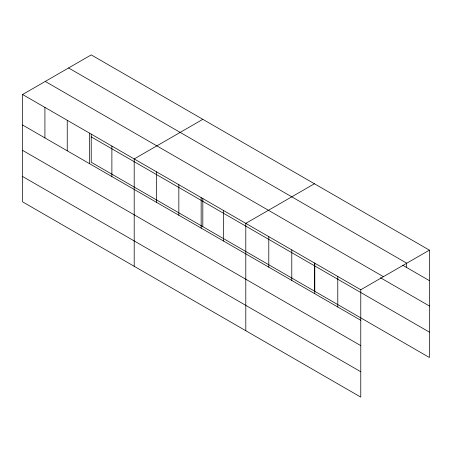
<?xml version="1.0" encoding="UTF-8"?>
<svg xmlns="http://www.w3.org/2000/svg" width="452" height="452" viewBox="0 0 452 452"><rect width="100%" height="100%" fill="white"/><g stroke="black" fill="none" stroke-linecap="round" stroke-linejoin="round"><path stroke-width="0.68" d="M360.775 345.627L360.775 289.755L22.6 94.508L22.6 201.863L360.775 397.11L360.775 345.627L22.6 150.38M91.225 134.063L91.225 162.245L429.4 357.492L429.4 250.137L91.225 54.89L22.6 94.508M202.824 119.322L134.199 158.94L134.199 266.296M314.422 183.749L245.798 223.373L245.798 330.728M360.775 289.755L429.4 250.137M68.58 67.964L406.755 263.211M402.772 265.273L429.4 280.647M45.245 81.433L383.42 276.68M380.381 277.703L429.4 306.004M91.225 136.888L429.4 332.13M22.6 125.023L360.775 320.27M22.6 176.506L360.775 371.753M406.404 263.211L406.404 267.369M337.78 276.477L337.78 306.993M314.784 263.2L314.784 293.715M314.422 262.923L314.422 291.105M291.789 249.922L291.789 280.438M268.793 236.65L268.793 267.16M223.474 210.485L223.474 241.001M202.824 198.496L202.824 226.678M201.157 197.597L201.157 228.113M178.839 184.715L178.839 215.225M156.516 171.828L156.516 202.338M111.881 146.052L111.881 176.568M89.558 133.17L89.558 163.68M67.241 120.283L67.241 150.798M44.917 107.395L44.917 137.911"/></g></svg>
